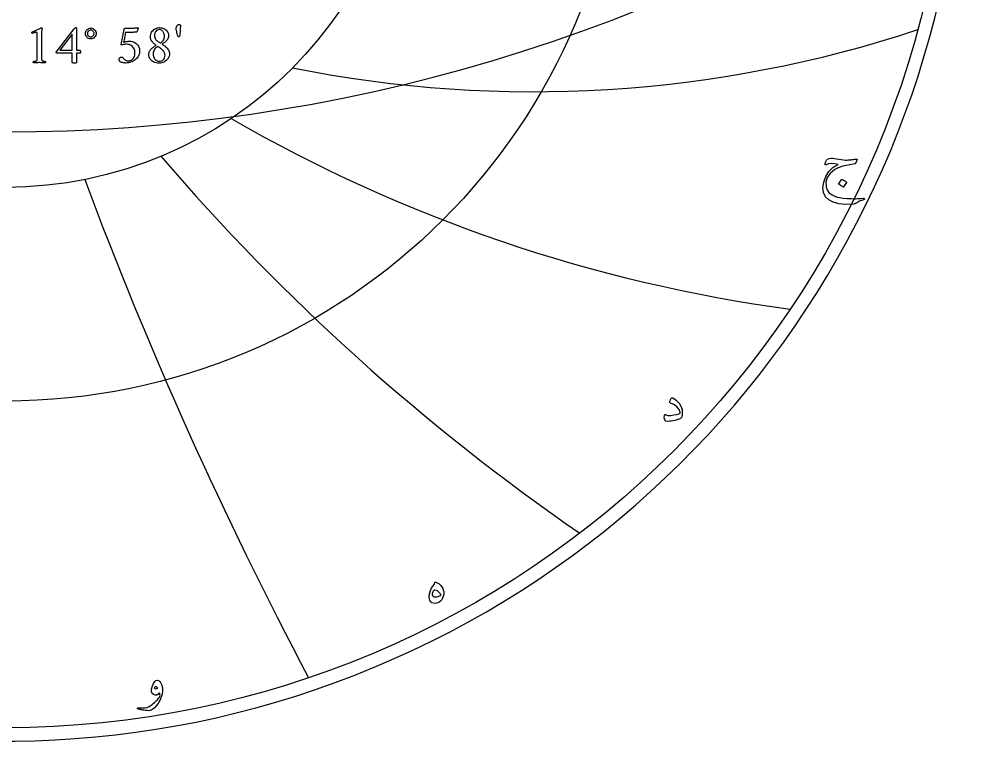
# Model space of a CAD drawing. Header units: millimetres. Extents: x -62 to 62, y -62 to 63.
# Drawn here: x 0.9 to 61.6, y -61.6 to -15.2 of the extents above; entities that cross this region are included whole.
import ezdxf

# ---------------------------------------------------------------- set-up
doc = ezdxf.new("R2010")
doc.units = ezdxf.units.MM
for name, color, linetype in [('CUT_OUTER', 1, 'Continuous'), ('ENGRAVE', 7, 'Continuous'), ('ENGRAVE_FINE', 8, 'Continuous'), ('TEXT', 5, 'Continuous')]:
    doc.layers.add(name, color=color, linetype=linetype)

msp = doc.modelspace()

# ---------------------------------------------------------------- linework, layer by layer
at = {"layer": 'CUT_OUTER'}
msp.add_arc((-0.0002, -0.0002), 61.6124, 137.460696, 87.802279, dxfattribs=at)
at = {"layer": 'ENGRAVE'}
for radius in [60.75, 39.7663, 26.0306]:
    msp.add_circle((0, 0), radius, dxfattribs=at)
for centre, radius, start, end in [((33.91, 58.7338), 78.6187, 258.667087, 288.328921), ((63.6285, 63.6285), 98.3796, 240.047698, 262.294074), ((116.4851, 67.2527), 140.2608, 220.604878, 235.435796), ((259.3007, 69.4794), 271.3772, 200.492738, 207.908197)]:
    msp.add_arc(centre, radius, start, end, dxfattribs=at)
at = {"layer": 'ENGRAVE_FINE'}
msp.add_arc((0, 86.7866), 109.2548, 236.305594, 303.694406, dxfattribs=at)
at = {"layer": 'TEXT'}
for points in [[(2.0515, -17.619), (2.0515, -16.1999), (2.0504, -16.1651), (2.0474, -16.1361), (2.0424, -16.113), (2.0353, -16.0957), (2.0257, -16.0831), (2.0133, -16.0742), (1.9979, -16.0688), (1.9796, -16.067), (1.9571, -16.0687), (1.9293, -16.0737), (1.8961, -16.0821), (1.8574, -16.0939), (1.8186, -16.1068), (1.7847, -16.1186), (1.7557, -16.1293), (1.7317, -16.1388), (1.7176, -16.1256), (1.7075, -16.111), (1.7014, -16.095), (1.6994, -16.0778), (1.6994, -16.0775), (1.6994, -16.0769), (1.6994, -16.0757), (1.6994, -16.0742), (1.6998, -16.0677), (1.7012, -16.0625), (1.7034, -16.0587), (1.7066, -16.0562), (1.7781, -16.0238), (1.8489, -15.9911), (1.9191, -15.9582), (1.9886, -15.9251), (2.0548, -15.8933), (2.1152, -15.8644), (2.1698, -15.8385), (2.2185, -15.8155), (2.2588, -15.7966), (2.2881, -15.7832), (2.3064, -15.7751), (2.3137, -15.7724), (2.3209, -15.7724), (2.3292, -15.7737), (2.3362, -15.7778), (2.3418, -15.7845), (2.3461, -15.7939), (2.3494, -15.8043), (2.3523, -15.8137), (2.3548, -15.8222), (2.3568, -15.8299), (2.3559, -15.8354), (2.3532, -15.8519), (2.3488, -15.8794), (2.3425, -15.9179), (2.3362, -15.9665), (2.3317, -16.0243), (2.329, -16.0913), (2.3281, -16.1676), (2.3281, -17.619), (2.3282, -17.6579), (2.3285, -17.6954), (2.3291, -17.7315), (2.3299, -17.7663), (2.3316, -17.7989), (2.3348, -17.8283), (2.3397, -17.8546), (2.3461, -17.8777), (2.3521, -17.8865), (2.3631, -17.8948), (2.3791, -17.9026), (2.4, -17.9101), (2.4236, -17.9167), (2.448, -17.9222), (2.473, -17.9266), (2.4988, -17.9298), (2.5229, -17.9322), (2.5432, -17.9339), (2.5597, -17.9349), (2.5724, -17.9352), (2.5772, -17.9437), (2.5809, -17.955), (2.5835, -17.9689), (2.585, -17.9855), (2.5849, -18.0021), (2.5827, -18.016), (2.5786, -18.0273), (2.5724, -18.0358), (2.5196, -18.0323), (2.4691, -18.0291), (2.4208, -18.026), (2.3748, -18.0232), (2.329, -18.0209), (2.2814, -18.0192), (2.232, -18.0182), (2.1808, -18.0178), (2.1316, -18.0182), (2.0847, -18.0192), (2.04, -18.0209), (1.9976, -18.0232), (1.9547, -18.026), (1.9086, -18.0291), (1.8595, -18.0323), (1.8071, -18.0358), (1.801, -18.0273), (1.7968, -18.016), (1.7947, -18.0021), (1.7946, -17.9855), (1.796, -17.9689), (1.7986, -17.955), (1.8023, -17.9437), (1.8071, -17.9352), (1.8198, -17.9349), (1.8363, -17.9339), (1.8567, -17.9322), (1.8808, -17.9298), (1.9065, -17.9266), (1.9315, -17.9222), (1.9559, -17.9167), (1.9796, -17.9101), (2.0003, -17.9026), (2.0155, -17.8948), (2.0254, -17.8865), (2.0299, -17.8777), (2.0364, -17.8546), (2.0416, -17.8283), (2.0454, -17.7989), (2.0479, -17.7663), (2.0494, -17.7315), (2.0506, -17.6954), (2.0512, -17.6579), (2.0515, -17.619)], [(4.5197, -15.7652), (4.533, -15.7665), (4.5444, -15.7706), (4.5537, -15.7773), (4.561, -15.7867), (4.5665, -15.7975), (4.5704, -15.8083), (4.5728, -15.8191), (4.5736, -15.8299), (4.5736, -17.2131), (4.7819, -17.2131), (4.7907, -17.2158), (4.799, -17.2238), (4.8069, -17.2373), (4.8143, -17.2562), (4.8206, -17.2786), (4.8251, -17.3029), (4.8277, -17.3289), (4.8286, -17.3568), (4.828, -17.3752), (4.826, -17.3909), (4.8226, -17.4039), (4.8179, -17.4143), (4.5736, -17.4143), (4.5736, -18.0286), (4.5721, -18.0292), (4.5677, -18.0309), (4.5604, -18.0337), (4.5502, -18.0376), (4.5335, -18.0415), (4.5066, -18.0443), (4.4697, -18.046), (4.4227, -18.0466), (4.3677, -18.0448), (4.3284, -18.0394), (4.3048, -18.0304), (4.2969, -18.0178), (4.2969, -17.4143), (3.3089, -17.4143), (3.3005, -17.4083), (3.2932, -17.4012), (3.287, -17.393), (3.282, -17.3837), (3.278, -17.3742), (3.2752, -17.3653), (3.2735, -17.3571), (3.273, -17.3496), (4.4155, -15.855), (4.4254, -15.8434), (4.437, -15.8303), (4.4505, -15.8156), (4.4658, -15.7993), (4.4813, -15.7844), (4.4954, -15.7737), (4.5082, -15.7673), (4.5197, -15.7652)], [(7.9723, -16.6382), (8.0726, -16.6441), (8.165, -16.6616), (8.2495, -16.6908), (8.3262, -16.7316), (8.3948, -16.7814), (8.4551, -16.8372), (8.5071, -16.899), (8.5507, -16.967), (8.5853, -17.0385), (8.61, -17.1111), (8.6248, -17.1849), (8.6298, -17.2598), (8.6249, -17.3475), (8.6105, -17.4309), (8.5863, -17.51), (8.5525, -17.5849), (8.5108, -17.655), (8.4627, -17.7196), (8.4084, -17.7789), (8.3477, -17.8328), (8.2821, -17.881), (8.2126, -17.9231), (8.1392, -17.9591), (8.0621, -17.9891), (7.9826, -18.0127), (7.9022, -18.0295), (7.821, -18.0396), (7.7388, -18.043), (7.7025, -18.0418), (7.662, -18.038), (7.6172, -18.0319), (7.5681, -18.0232), (7.5181, -18.0119), (7.4707, -17.9976), (7.4256, -17.9804), (7.3831, -17.9604), (7.375, -17.9532), (7.3651, -17.9424), (7.3534, -17.928), (7.34, -17.9101), (7.3274, -17.8901), (7.3184, -17.8696), (7.313, -17.8488), (7.3112, -17.8274), (7.314, -17.7915), (7.3225, -17.7592), (7.3365, -17.7304), (7.3561, -17.7053), (7.3794, -17.6848), (7.4042, -17.6702), (7.4306, -17.6615), (7.4585, -17.6586), (7.4926, -17.662), (7.5228, -17.6725), (7.5491, -17.6899), (7.5717, -17.7142), (7.5925, -17.7413), (7.6135, -17.7668), (7.6347, -17.7907), (7.6561, -17.813), (7.6825, -17.8363), (7.7114, -17.8557), (7.7427, -17.8713), (7.7765, -17.8831), (7.8114, -17.8918), (7.8461, -17.8979), (7.8806, -17.9016), (7.9148, -17.9029), (7.9616, -17.8996), (8.0087, -17.8898), (8.0559, -17.8736), (8.1034, -17.8508), (8.1491, -17.8205), (8.191, -17.7816), (8.2291, -17.7342), (8.2633, -17.6783), (8.2916, -17.6131), (8.3118, -17.5378), (8.3239, -17.4523), (8.328, -17.3568), (8.3245, -17.3005), (8.3141, -17.2432), (8.2967, -17.1847), (8.2723, -17.125), (8.2403, -17.0671), (8.2, -17.0137), (8.1514, -16.9647), (8.0944, -16.9203), (8.0282, -16.8833), (7.9516, -16.8569), (7.8647, -16.8411), (7.7675, -16.8358), (7.7363, -16.8368), (7.7001, -16.8399), (7.6591, -16.8449), (7.613, -16.852), (7.5679, -16.8604), (7.5295, -16.8695), (7.4978, -16.8793), (7.4729, -16.8897), (7.4676, -16.8887), (7.4626, -16.8857), (7.4577, -16.8806), (7.4531, -16.8735), (7.4492, -16.8654), (7.4464, -16.8569), (7.4447, -16.8483), (7.4442, -16.8394), (7.4639, -16.7406), (7.4837, -16.6418), (7.5034, -16.543), (7.5232, -16.4442), (7.5426, -16.3471), (7.5614, -16.2534), (7.5795, -16.163), (7.5969, -16.076), (7.6129, -15.9946), (7.6269, -15.921), (7.639, -15.8553), (7.6489, -15.7975), (8.1663, -15.7975), (8.2025, -15.7971), (8.2391, -15.7957), (8.2761, -15.7935), (8.3136, -15.7903), (8.3498, -15.7866), (8.3828, -15.7827), (8.4126, -15.7785), (8.4394, -15.7742), (8.4614, -15.7702), (8.4771, -15.7674), (8.4865, -15.7657), (8.4896, -15.7652), (8.4983, -15.7704), (8.5063, -15.7751), (8.5136, -15.7793), (8.5202, -15.7832), (8.5257, -15.7872), (8.5296, -15.7921), (8.532, -15.798), (8.5328, -15.8047), (8.532, -15.8122), (8.5296, -15.824), (8.5257, -15.8401), (8.5202, -15.8604), (8.5132, -15.8834), (8.5049, -15.9075), (8.4953, -15.9328), (8.4843, -15.9592), (8.472, -15.9852), (8.4587, -16.0095), (8.4442, -16.0319), (8.4286, -16.0526), (8.3908, -16.0562), (8.3495, -16.0598), (8.3046, -16.0634), (8.2561, -16.067), (8.2036, -16.0701), (8.1465, -16.0724), (8.085, -16.0737), (8.019, -16.0742), (7.7244, -16.0742), (7.7083, -16.1535), (7.6925, -16.2336), (7.6769, -16.3143), (7.6615, -16.3957), (7.6461, -16.4764), (7.6305, -16.5551), (7.6147, -16.6318), (7.5986, -16.7065), (7.6374, -16.6927), (7.6817, -16.68), (7.7317, -16.6684), (7.7873, -16.658), (7.8426, -16.6493), (7.8919, -16.6432), (7.9351, -16.6395), (7.9723, -16.6382)], [(9.9016, -15.7688), (9.979, -15.7726), (10.0529, -15.784), (10.1236, -15.8031), (10.1908, -15.8299), (10.2531, -15.8638), (10.3089, -15.9044), (10.3582, -15.9518), (10.401, -16.0059), (10.4356, -16.0665), (10.4603, -16.1334), (10.4751, -16.2066), (10.48, -16.2861), (10.476, -16.3522), (10.4639, -16.4137), (10.4437, -16.4707), (10.4154, -16.5233), (10.3813, -16.5718), (10.344, -16.6167), (10.3032, -16.658), (10.2591, -16.6957), (10.2138, -16.7303), (10.1697, -16.7622), (10.1267, -16.7914), (10.0848, -16.8179), (10.0754, -16.8219), (10.0723, -16.8268), (10.0754, -16.8327), (10.0848, -16.8394), (10.1386, -16.8704), (10.1922, -16.9059), (10.2455, -16.9459), (10.2986, -16.9903), (10.3493, -17.0384), (10.3956, -17.0891), (10.4374, -17.1426), (10.4746, -17.1987), (10.5053, -17.2568), (10.5272, -17.3164), (10.5403, -17.3772), (10.5447, -17.4394), (10.5389, -17.5252), (10.5213, -17.6065), (10.4922, -17.6833), (10.4513, -17.7556), (10.4009, -17.8219), (10.3431, -17.8809), (10.2778, -17.9324), (10.2052, -17.9765), (10.1274, -18.0119), (10.0467, -18.0371), (9.963, -18.0523), (9.8764, -18.0574), (9.7838, -18.0529), (9.6964, -18.0394), (9.6141, -18.0169), (9.5369, -17.9855), (9.4665, -17.946), (9.4045, -17.8993), (9.3507, -17.8454), (9.3052, -17.7843), (9.269, -17.7172), (9.2432, -17.6451), (9.2277, -17.5681), (9.2226, -17.4861), (9.2257, -17.43), (9.2351, -17.3765), (9.2509, -17.3258), (9.2729, -17.2777), (9.2996, -17.2324), (9.3295, -17.1897), (9.3625, -17.1497), (9.3986, -17.1125), (9.4364, -17.0779), (9.4745, -17.046), (9.5128, -17.0168), (9.5513, -16.9903), (9.5882, -16.9663), (9.6218, -16.9445), (9.652, -16.925), (9.6788, -16.9077), (9.6842, -16.9025), (9.686, -16.8978), (9.6842, -16.8935), (9.6788, -16.8897), (9.6421, -16.8658), (9.6038, -16.8372), (9.564, -16.8038), (9.5226, -16.7658), (9.4819, -16.7237), (9.4444, -16.6782), (9.4101, -16.6294), (9.3789, -16.5771), (9.3529, -16.5219), (9.3344, -16.464), (9.3233, -16.4033), (9.3196, -16.34), (9.3246, -16.2659), (9.3398, -16.1945), (9.365, -16.1258), (9.4004, -16.0598), (9.4441, -15.9982), (9.4943, -15.9426), (9.551, -15.8931), (9.6142, -15.8496), (9.682, -15.8143), (9.7525, -15.789), (9.8257, -15.7738), (9.9016, -15.7688)], [(11.1591, -15.5712), (11.1849, -15.5741), (11.2085, -15.5829), (11.2298, -15.5975), (11.2489, -15.6179), (11.2487, -15.6389), (11.248, -15.6659), (11.2469, -15.6991), (11.2453, -15.7382), (11.2433, -15.7817), (11.2408, -15.8276), (11.2379, -15.876), (11.2345, -15.9269), (11.2308, -15.9787), (11.2269, -16.0302), (11.2227, -16.0811), (11.2183, -16.1316), (11.214, -16.1799), (11.2098, -16.2242), (11.2059, -16.2644), (11.2022, -16.3005), (11.1909, -16.3194), (11.1752, -16.3364), (11.155, -16.3517), (11.1303, -16.3652), (11.1202, -16.3638), (11.1115, -16.3598), (11.104, -16.353), (11.098, -16.3436), (11.0708, -16.2521), (11.0468, -16.168), (11.0259, -16.0913), (11.0082, -16.0221), (10.994, -15.9602), (10.9839, -15.9058), (10.9778, -15.8587), (10.9758, -15.8191), (10.9773, -15.7935), (10.9817, -15.767), (10.989, -15.7396), (10.9992, -15.7113), (11.012, -15.6836), (11.027, -15.6579), (11.0443, -15.6342), (11.0638, -15.6125), (11.0853, -15.5944), (11.1083, -15.5815), (11.1329, -15.5738), (11.1591, -15.5712)], [(4.2969, -16.1855), (3.5101, -17.2131), (4.2969, -17.2131)], [(5.1412, -16.146), (5.1476, -16.0769), (5.1668, -16.0131), (5.1988, -15.9547), (5.2436, -15.9017), (5.2974, -15.8577), (5.3563, -15.8263), (5.4204, -15.8074), (5.4897, -15.8011), (5.5588, -15.8074), (5.6222, -15.8263), (5.68, -15.8577), (5.7322, -15.9017), (5.7754, -15.9547), (5.8063, -16.0131), (5.8248, -16.0769), (5.831, -16.146), (5.8248, -16.2152), (5.8063, -16.2789), (5.7754, -16.3373), (5.7322, -16.3903), (5.68, -16.4343), (5.6222, -16.4658), (5.5588, -16.4846), (5.4897, -16.4909), (5.4204, -16.4846), (5.3563, -16.4658), (5.2974, -16.4343), (5.2436, -16.3903), (5.1988, -16.3373), (5.1668, -16.2789), (5.1476, -16.2152), (5.1412, -16.146)], [(5.2706, -16.146), (5.2746, -16.1892), (5.2867, -16.2291), (5.3069, -16.2656), (5.3352, -16.2987), (5.3691, -16.3262), (5.4062, -16.3459), (5.4464, -16.3577), (5.4897, -16.3616), (5.5328, -16.3577), (5.5723, -16.3459), (5.6083, -16.3262), (5.6406, -16.2987), (5.6673, -16.2656), (5.6864, -16.2291), (5.6979, -16.1892), (5.7017, -16.146), (5.6979, -16.1028), (5.6864, -16.0629), (5.6673, -16.0264), (5.6406, -15.9933), (5.6083, -15.9658), (5.5723, -15.9462), (5.5328, -15.9344), (5.4897, -15.9305), (5.4464, -15.9344), (5.4062, -15.9462), (5.3691, -15.9658), (5.3352, -15.9933), (5.3069, -16.0264), (5.2867, -16.0629), (5.2746, -16.1028), (5.2706, -16.146)], [(9.8836, -15.8909), (9.8231, -15.8981), (9.7673, -15.9197), (9.7162, -15.9556), (9.6699, -16.0059), (9.6314, -16.0661), (9.6038, -16.1316), (9.5873, -16.2026), (9.5818, -16.2789), (9.5858, -16.3428), (9.5976, -16.4016), (9.6172, -16.4551), (9.6447, -16.5035), (9.6776, -16.5472), (9.7134, -16.5866), (9.7522, -16.6217), (9.7938, -16.6526), (9.8356, -16.6802), (9.8747, -16.7056), (9.911, -16.7287), (9.9447, -16.7496), (9.9488, -16.7512), (9.9537, -16.7523), (9.9595, -16.753), (9.9663, -16.7532), (9.9678, -16.7532), (9.969, -16.7532), (9.9696, -16.7532), (9.9699, -16.7532), (9.975, -16.753), (9.9797, -16.7523), (9.984, -16.7512), (9.9878, -16.7496), (10.039, -16.7114), (10.0848, -16.6688), (10.1252, -16.6216), (10.1603, -16.57), (10.1886, -16.5138), (10.2088, -16.4532), (10.2209, -16.3881), (10.2249, -16.3185), (10.2224, -16.2668), (10.2146, -16.2161), (10.2017, -16.1662), (10.1836, -16.1173), (10.1608, -16.0708), (10.1338, -16.0284), (10.1025, -15.99), (10.0669, -15.9556), (10.0271, -15.9273), (9.9833, -15.9071), (9.9355, -15.895), (9.8836, -15.8909)], [(9.8836, -17.9316), (9.9655, -17.9249), (10.0386, -17.9047), (10.1029, -17.871), (10.1585, -17.8238), (10.2033, -17.7657), (10.2353, -17.699), (10.2545, -17.6238), (10.2609, -17.54), (10.2571, -17.4869), (10.2456, -17.4354), (10.2265, -17.3854), (10.1998, -17.337), (10.1679, -17.2908), (10.1333, -17.2472), (10.0961, -17.2063), (10.0561, -17.1682), (10.0154, -17.133), (9.9761, -17.1012), (9.9382, -17.0728), (9.9016, -17.0478), (9.869, -17.0267), (9.8432, -17.0101), (9.8241, -16.9979), (9.8118, -16.9903), (9.805, -16.9872), (9.7992, -16.9849), (9.7943, -16.9836), (9.7902, -16.9831), (9.7853, -16.9834), (9.7812, -16.984), (9.7781, -16.9851), (9.7759, -16.9867), (9.7088, -17.0332), (9.6515, -17.0828), (9.6037, -17.1356), (9.5657, -17.1915), (9.5366, -17.2524), (9.5158, -17.3199), (9.5034, -17.3943), (9.4992, -17.4753), (9.5028, -17.5446), (9.5136, -17.6087), (9.5315, -17.6677), (9.5567, -17.7214), (9.5873, -17.7696), (9.6218, -17.8117), (9.6601, -17.8477), (9.7022, -17.8777), (9.7465, -17.9013), (9.7916, -17.9181), (9.8373, -17.9282), (9.8836, -17.9316)], [(54.729, -24.2858), (54.637, -24.4927), (54.6287, -24.5064), (54.6188, -24.5167), (54.6076, -24.5236), (54.5949, -24.5272), (54.1698, -24.5943), (53.8141, -24.6767), (53.5278, -24.7744), (53.3111, -24.8874), (53.0071, -25.1353), (52.8119, -25.4077), (52.7255, -25.7044), (52.7477, -26.0256), (52.8153, -26.1995), (52.9298, -26.3533), (53.0912, -26.4869), (53.2996, -26.6005), (53.4459, -26.6512), (53.6282, -26.6924), (53.8464, -26.724), (54.1005, -26.7461), (54.2356, -26.7525), (54.3688, -26.7566), (54.5, -26.7583), (54.6294, -26.7576), (54.7563, -26.7547), (54.8804, -26.7499), (55.0016, -26.7432), (55.1199, -26.7346), (55.1477, -26.7327), (55.1697, -26.7346), (55.186, -26.7403), (55.1966, -26.7499), (55.2023, -26.7617), (55.2042, -26.7739), (55.2023, -26.7866), (55.1966, -26.7997), (55.1924, -26.8068), (55.1875, -26.8127), (55.1818, -26.8173), (55.1755, -26.8208), (55.1687, -26.8238), (55.1616, -26.827), (55.1543, -26.8305), (55.1467, -26.8342), (55.0363, -26.8694), (54.9388, -26.9061), (54.8543, -26.9442), (54.7827, -26.9837), (54.7368, -27.0122), (54.695, -27.0364), (54.6573, -27.0563), (54.6236, -27.0718), (54.5945, -27.0838), (54.5705, -27.0929), (54.5514, -27.0991), (54.5374, -27.1025), (54.0133, -27.1219), (53.5678, -27.0843), (53.2009, -26.9897), (52.9125, -26.8381), (52.7042, -26.6302), (52.581, -26.3705), (52.5432, -26.0592), (52.5906, -25.696), (52.7161, -25.3303), (52.9125, -25.0187), (53.1798, -24.7612), (53.518, -24.5579), (53.2785, -24.5121), (53.0697, -24.5013), (52.8915, -24.5255), (52.7439, -24.5847), (52.731, -24.5895), (52.719, -24.5924), (52.708, -24.5933), (52.6979, -24.5924), (52.6895, -24.5892), (52.6836, -24.5837), (52.68, -24.5758), (52.6788, -24.5655), (52.684, -24.5179), (52.6922, -24.4707), (52.7032, -24.424), (52.7171, -24.3777), (52.7659, -24.2879), (52.8436, -24.2216), (52.9499, -24.1787), (53.085, -24.1593), (53.1705, -24.16), (53.2776, -24.1698), (53.4062, -24.1888), (53.5564, -24.2168), (53.7113, -24.2448), (53.8543, -24.2637), (53.9853, -24.2736), (54.1044, -24.2743), (54.1616, -24.2718), (54.2222, -24.268), (54.2862, -24.2631), (54.3535, -24.257), (54.4241, -24.2495), (54.4981, -24.2403), (54.5755, -24.2294), (54.6562, -24.2168), (54.7024, -24.2154), (54.73, -24.2264), (54.7388, -24.2498), (54.729, -24.2858)], [(53.7403, -25.5274), (53.7451, -25.5226), (53.7518, -25.5198), (53.7604, -25.5188), (53.771, -25.5198), (53.8454, -25.5499), (53.9156, -25.5868), (53.9815, -25.6304), (54.043, -25.6807), (54.049, -25.6884), (54.0517, -25.696), (54.051, -25.7037), (54.0469, -25.7114), (53.8668, -26.0026), (53.8601, -26.0096), (53.8514, -26.0112), (53.8409, -26.0077), (53.8284, -25.9988), (53.8177, -25.9911), (53.8007, -25.9796), (53.7774, -25.9643), (53.748, -25.9451), (53.7118, -25.9221), (53.6684, -25.8953), (53.6179, -25.8647), (53.5602, -25.8302), (53.5525, -25.8244), (53.5487, -25.8187), (53.5487, -25.8129), (53.5525, -25.8072)], [(42.6901, -39.8087), (42.7053, -39.7631), (42.7203, -39.722), (42.735, -39.6855), (42.7495, -39.6535), (42.7635, -39.6258), (42.7768, -39.6022), (42.7894, -39.5827), (42.8013, -39.5673), (42.8197, -39.5524), (42.8406, -39.5462), (42.8638, -39.5486), (42.8894, -39.5596), (43.1162, -39.7117), (43.2908, -39.8882), (43.4132, -40.0892), (43.4834, -40.3146), (43.4932, -40.379), (43.4997, -40.442), (43.5028, -40.5035), (43.5026, -40.5636), (43.4987, -40.6219), (43.4911, -40.6777), (43.4796, -40.7311), (43.4643, -40.7821), (43.4506, -40.8094), (43.4326, -40.8338), (43.4104, -40.8554), (43.3838, -40.8741), (43.2923, -40.9189), (43.1979, -40.9574), (43.1007, -40.9897), (43.0005, -41.0159), (42.898, -41.0362), (42.7936, -41.0513), (42.6873, -41.0611), (42.579, -41.0657), (42.4506, -41.0441), (42.3721, -40.9718), (42.3433, -40.8487), (42.3644, -40.6748), (42.3716, -40.6559), (42.3816, -40.6413), (42.3946, -40.631), (42.4104, -40.625), (42.424, -40.6266), (42.4382, -40.6317), (42.4528, -40.6401), (42.4679, -40.6518), (42.5146, -40.6769), (42.578, -40.6911), (42.6583, -40.6942), (42.7553, -40.6863), (42.9658, -40.6556), (43.1376, -40.6211), (43.2705, -40.5828), (43.3646, -40.5407), (43.3694, -40.5349), (43.3723, -40.5253), (43.3732, -40.5119), (43.3723, -40.4947), (43.3074, -40.3136), (43.1816, -40.1536), (42.995, -40.0147), (42.7476, -39.8968), (42.7153, -39.8798), (42.6949, -39.8595), (42.6865, -39.8358), (42.6901, -39.8087)], [(27.5973, -51.4227), (27.6301, -51.4076), (27.6673, -51.4045), (27.7087, -51.4133), (27.7545, -51.4342), (27.8682, -51.5104), (27.9643, -51.5971), (28.0426, -51.6943), (28.1032, -51.8021), (28.1451, -51.9144), (28.1674, -52.0291), (28.17, -52.1463), (28.153, -52.2658), (28.1221, -52.3748), (28.0792, -52.4718), (28.0244, -52.5568), (27.9576, -52.6298), (27.8821, -52.6885), (27.8014, -52.7304), (27.7154, -52.7556), (27.6242, -52.764), (27.5049, -52.7554), (27.4076, -52.7218), (27.3324, -52.6634), (27.2793, -52.58), (27.2474, -52.4787), (27.2361, -52.3625), (27.2455, -52.2315), (27.2754, -52.0857), (27.324, -51.9343), (27.3894, -51.7906), (27.4716, -51.6545), (27.5705, -51.5262), (27.5739, -51.5202), (27.5763, -51.5099), (27.5777, -51.4953), (27.5782, -51.4763), (27.5794, -51.4557), (27.583, -51.4399), (27.589, -51.4289), (27.5973, -51.4227)], [(27.9614, -52.2466), (27.9774, -52.2265), (27.9796, -52.2006), (27.9679, -52.169), (27.9422, -52.1317), (27.8534, -52.0349), (27.7669, -51.9669), (27.6828, -51.9276), (27.6012, -51.917), (27.5624, -51.924), (27.5264, -51.9448), (27.4934, -51.9796), (27.4632, -52.0282), (27.439, -52.0806), (27.4239, -52.1269), (27.4179, -52.1669), (27.421, -52.2006), (27.4479, -52.2627), (27.4939, -52.307), (27.559, -52.3336), (27.6433, -52.3424), (27.7365, -52.3364), (27.8206, -52.3185), (27.8955, -52.2885), (27.9614, -52.2466)], [(9.4512, -58.0675), (9.5212, -57.9052), (9.5969, -57.7897), (9.6783, -57.7212), (9.7655, -57.6997), (9.8201, -57.7092), (9.8728, -57.738), (9.9236, -57.7859), (9.9724, -57.8529), (9.9959, -57.8917), (10.0165, -57.9315), (10.0342, -57.9722), (10.0491, -58.0139), (10.0618, -58.0568), (10.073, -58.1011), (10.0828, -58.1468), (10.0912, -58.194), (10.0991, -58.2992), (10.0922, -58.423), (10.0704, -58.5655), (10.0337, -58.7267), (9.9796, -58.8936), (9.9054, -59.0534), (9.811, -59.206), (9.6965, -59.3514), (9.5765, -59.4781), (9.4694, -59.5708), (9.3753, -59.6294), (9.2941, -59.6541), (9.2112, -59.6584), (9.1159, -59.656), (9.0081, -59.6469), (8.8879, -59.6311), (8.8269, -59.6212), (8.7705, -59.6105), (8.7187, -59.5991), (8.6714, -59.587), (8.6284, -59.5747), (8.5895, -59.5626), (8.5546, -59.5508), (8.5238, -59.5391), (8.5056, -59.5291), (8.4932, -59.5181), (8.4865, -59.5061), (8.4855, -59.4931), (8.4915, -59.4802), (8.5018, -59.4721), (8.5164, -59.4687), (8.5353, -59.4702), (8.6831, -59.4845), (8.8275, -59.4855), (8.9686, -59.473), (9.1063, -59.4472), (9.1488, -59.434), (9.1959, -59.4136), (9.2475, -59.3861), (9.3037, -59.3514), (9.3644, -59.3094), (9.4297, -59.2603), (9.4995, -59.2041), (9.5739, -59.1406), (9.6467, -59.075), (9.7118, -59.0122), (9.7693, -58.9523), (9.8191, -58.8953), (9.8611, -58.8409), (9.8948, -58.789), (9.9205, -58.7394), (9.9379, -58.6922), (9.9279, -58.6208), (9.9169, -58.5677), (9.9049, -58.5327), (9.8919, -58.5159), (9.8141, -58.6077), (9.7262, -58.6568), (9.6282, -58.6632), (9.5202, -58.6271), (9.4311, -58.549), (9.3899, -58.4297), (9.3966, -58.2692), (9.4512, -58.0675)], [(9.8, -58.2093), (9.7434, -58.1408), (9.685, -58.1155), (9.6246, -58.1332), (9.5624, -58.194), (9.6132, -58.2352), (9.6697, -58.2515), (9.732, -58.2429), (9.8, -58.2093)]]:
    msp.add_lwpolyline(points, close=True, dxfattribs=at)

doc.saveas('drawing.dxf')
